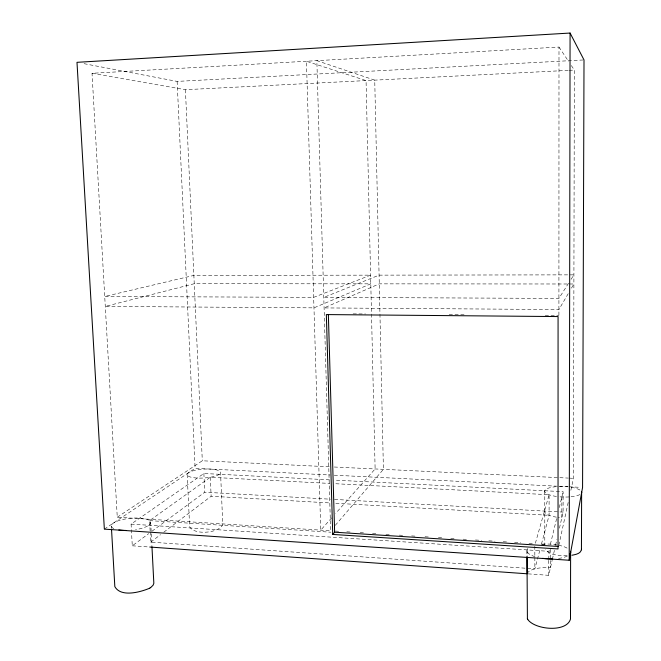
<?xml version="1.0" encoding="UTF-8"?>
<svg xmlns="http://www.w3.org/2000/svg" width="661" height="661" viewBox="0 0 661 661"><rect width="100%" height="100%" fill="white"/><g stroke="black" fill="none" stroke-linecap="round" stroke-linejoin="round"><path stroke-width="0.5" stroke-dasharray="3.31 2.48" d="M558.909 315.247L558.991 47.063L92.028 73.288L117.27 517.216L331.368 530.816M561.842 496.965L561.825 517.72A18.434 5.577 2.2 0 1 558.215 517.398M559.454 528.164L563.098 512.11L563.122 491.677L334.606 480.117M570.848 490.313L573.467 478.324L574.359 70.074L570.939 64.96M558.834 545.267L568.443 501.302M528.172 573.864L548.737 575.326L552.158 560.272M552.381 559.272L554.439 550.241M555.579 545.218L556.942 539.202M548.721 559.313L549.192 549.316M550.39 544.35L556.876 517.513M559.28 507.574L563.122 491.677M150.179 531.898L150.716 542.136L534.873 568.865L540.144 549.035M541.466 544.077L549.101 515.316L549.084 494.725L334.887 483.695M535.369 543.259L549.084 494.725M568.204 293.682L558.909 309.538L324.088 307.919L379.274 283.85L573.888 283.999L570.79 289.278M568.551 283.263L558.909 298.4L323.783 297.409L379.084 275.141L573.913 274.86L570.699 279.9M335.301 525.321L383.413 469.343L374.737 80.146L316.85 60.663L330.624 530.766M331.64 517.902L320.767 530.139L306.431 61.25L366.054 80.584L375.118 468.955L335.714 513.316M150.716 542.136L160.516 534.691M163.779 532.212L211.132 496.237L330.657 502.98M329.467 479.853L203.885 473.499L131.085 524.107L132.283 545.796L148.75 533.617M152.038 531.18L204.736 492.222L330.368 499.187M150.121 530.874L149.584 520.628L210.289 477.275L329.74 483.422M104.355 529.13L195.119 468.335L330.112 474.995M117.27 517.216L202.307 460.783L330.153 466.823M84.071 63.679L177.131 81.402L582.985 59.986M92.028 73.288L185.411 89.698L568.187 70.38M569.212 70.33L574.359 70.074M567.08 555.694C559.768 555.455 550.514 555.678 545.284 549.696M353.123 313.876L365.516 313.975M449.166 314.669L464.658 314.801M545.209 315.471L558.636 315.586M334.276 467.021L568.311 478.085M569.344 478.134L573.467 478.324M334.235 475.201L568.146 486.744M569.179 486.793L580.515 487.347M334.491 499.419L563.098 512.11M335.813 503.277L549.101 515.316M335.482 531.072L338.572 531.27M346.802 531.791L351.949 532.122M360.187 532.642L364.302 532.906M372.531 533.427L377.679 533.758M385.917 534.278L391.064 534.609M399.294 535.129L403.417 535.393M411.646 535.914L416.794 536.245M425.031 536.765L430.179 537.087M438.408 537.616L442.523 537.872M450.761 538.401L455.908 538.723M463.113 539.186L468.261 539.508M475.466 539.971L481.638 540.359M488.843 540.814L495.023 541.21M503.252 541.731L507.375 541.995M514.58 542.45L520.752 542.846M528.99 543.367L534.138 543.697M541.342 544.152L546.482 544.482M554.719 545.003L556.777 545.135M149.584 520.628L330.864 532.212M131.085 524.107L548.713 551.307M132.283 545.796L148.733 546.961M558.991 47.063L568.667 61.547M111.337 525.982L111.453 528.04M150.675 522.248L151.914 545.713M187.17 474.499L189.657 526.776C194.21 535.352 218.956 533.262 222.798 524.594L220.543 472.508A16.723 4.429 -3.8 0 0 195.359 470.268A16.723 4.429 -3.8 0 0 195.664 477.936A16.723 4.429 -3.8 0 0 220.543 472.508M203.885 473.499L204.736 492.222M185.411 89.698L202.307 460.783M177.131 81.402L195.119 468.335M210.289 477.275L211.132 496.237M527.057 549.894L527.081 555.868M526.949 550.613L526.966 555.744M534.815 546.267L534.84 556.537M534.84 557.57L534.873 568.865M550.448 549.258L550.456 559.52M550.456 560.545L550.464 567.725A21.796 7.841 2.7 0 0 527.982 572.327M548.721 560.313L548.737 575.326M544.771 490.743L544.788 544.945M579.837 494.56A18.483 5.255 1.9 0 1 570.823 496.791M569.113 496.932A18.483 5.255 1.9 0 1 560.016 496.841M556.471 496.452A18.483 5.255 1.9 0 1 544.714 491.313A18.483 5.255 1.9 0 1 555.661 486.727M559.041 486.513A18.483 5.255 1.9 0 1 567.873 486.827M571.228 487.281A18.483 5.255 1.9 0 1 580.589 490.545M567.328 556.066A21.863 7.395 2.4 0 1 557.587 558.562M534.972 556.669A21.863 7.395 2.4 0 1 527.891 548.514M542.144 544.152A21.863 7.395 2.4 0 1 556.587 544.829M558.52 545.193A21.863 7.395 2.4 0 1 567.667 548.44M556.471 517.166A18.434 5.577 2.2 0 1 544.804 511.093M113.791 528.602A19.764 5.957 -5.4 0 1 123.095 519.43A19.764 5.957 -5.4 0 1 149.683 520.711A19.764 5.957 -5.4 0 1 135.538 529.643M370.796 283.842L313.967 307.852L105.281 306.415L194.251 283.709L370.796 283.842M370.598 275.15L313.653 297.367L104.719 296.483L193.871 275.406L370.598 275.15"/><path stroke-width="0.99" d="M569.212 560.255L570.079 33.05L76.99 62.324L104.355 529.13L569.212 560.255L582.572 487.454L584.01 59.928L570.079 33.05M570.617 552.001L570.493 619.093C566.427 632.916 534.567 629.693 527.66 619.324M571.947 555.248C575.367 554.538 580.498 553.844 581.44 549.795L581.63 492.098M581.44 549.795L581.449 549.192M332.731 534.435L326.352 314.578L558.074 316.569L558.033 548.944L332.731 534.435L334.631 532.196L328.368 314.694M150.568 587.637L153.055 585.274L153.839 583.283L151.964 546.73M111.511 529.064L114.832 586.621C120.913 597.594 140.363 592.132 149.642 588.224M149.535 588.29L150.683 587.563M334.631 532.196L558.57 546.482M149.758 547.035L527.139 573.789M526.974 556.769L527.412 618.638M527.354 618.473L527.718 619.489M527.081 556.868L527.148 572.798M581.457 491.577A18.483 5.255 1.9 0 1 581.44 493.123M570.435 551.274A21.863 7.395 2.4 0 1 569.898 554.149M552.72 558.884A21.863 7.395 2.4 0 1 542.623 558.322M125.805 530.436A19.764 5.957 -5.4 0 1 118.84 529.965"/></g></svg>
